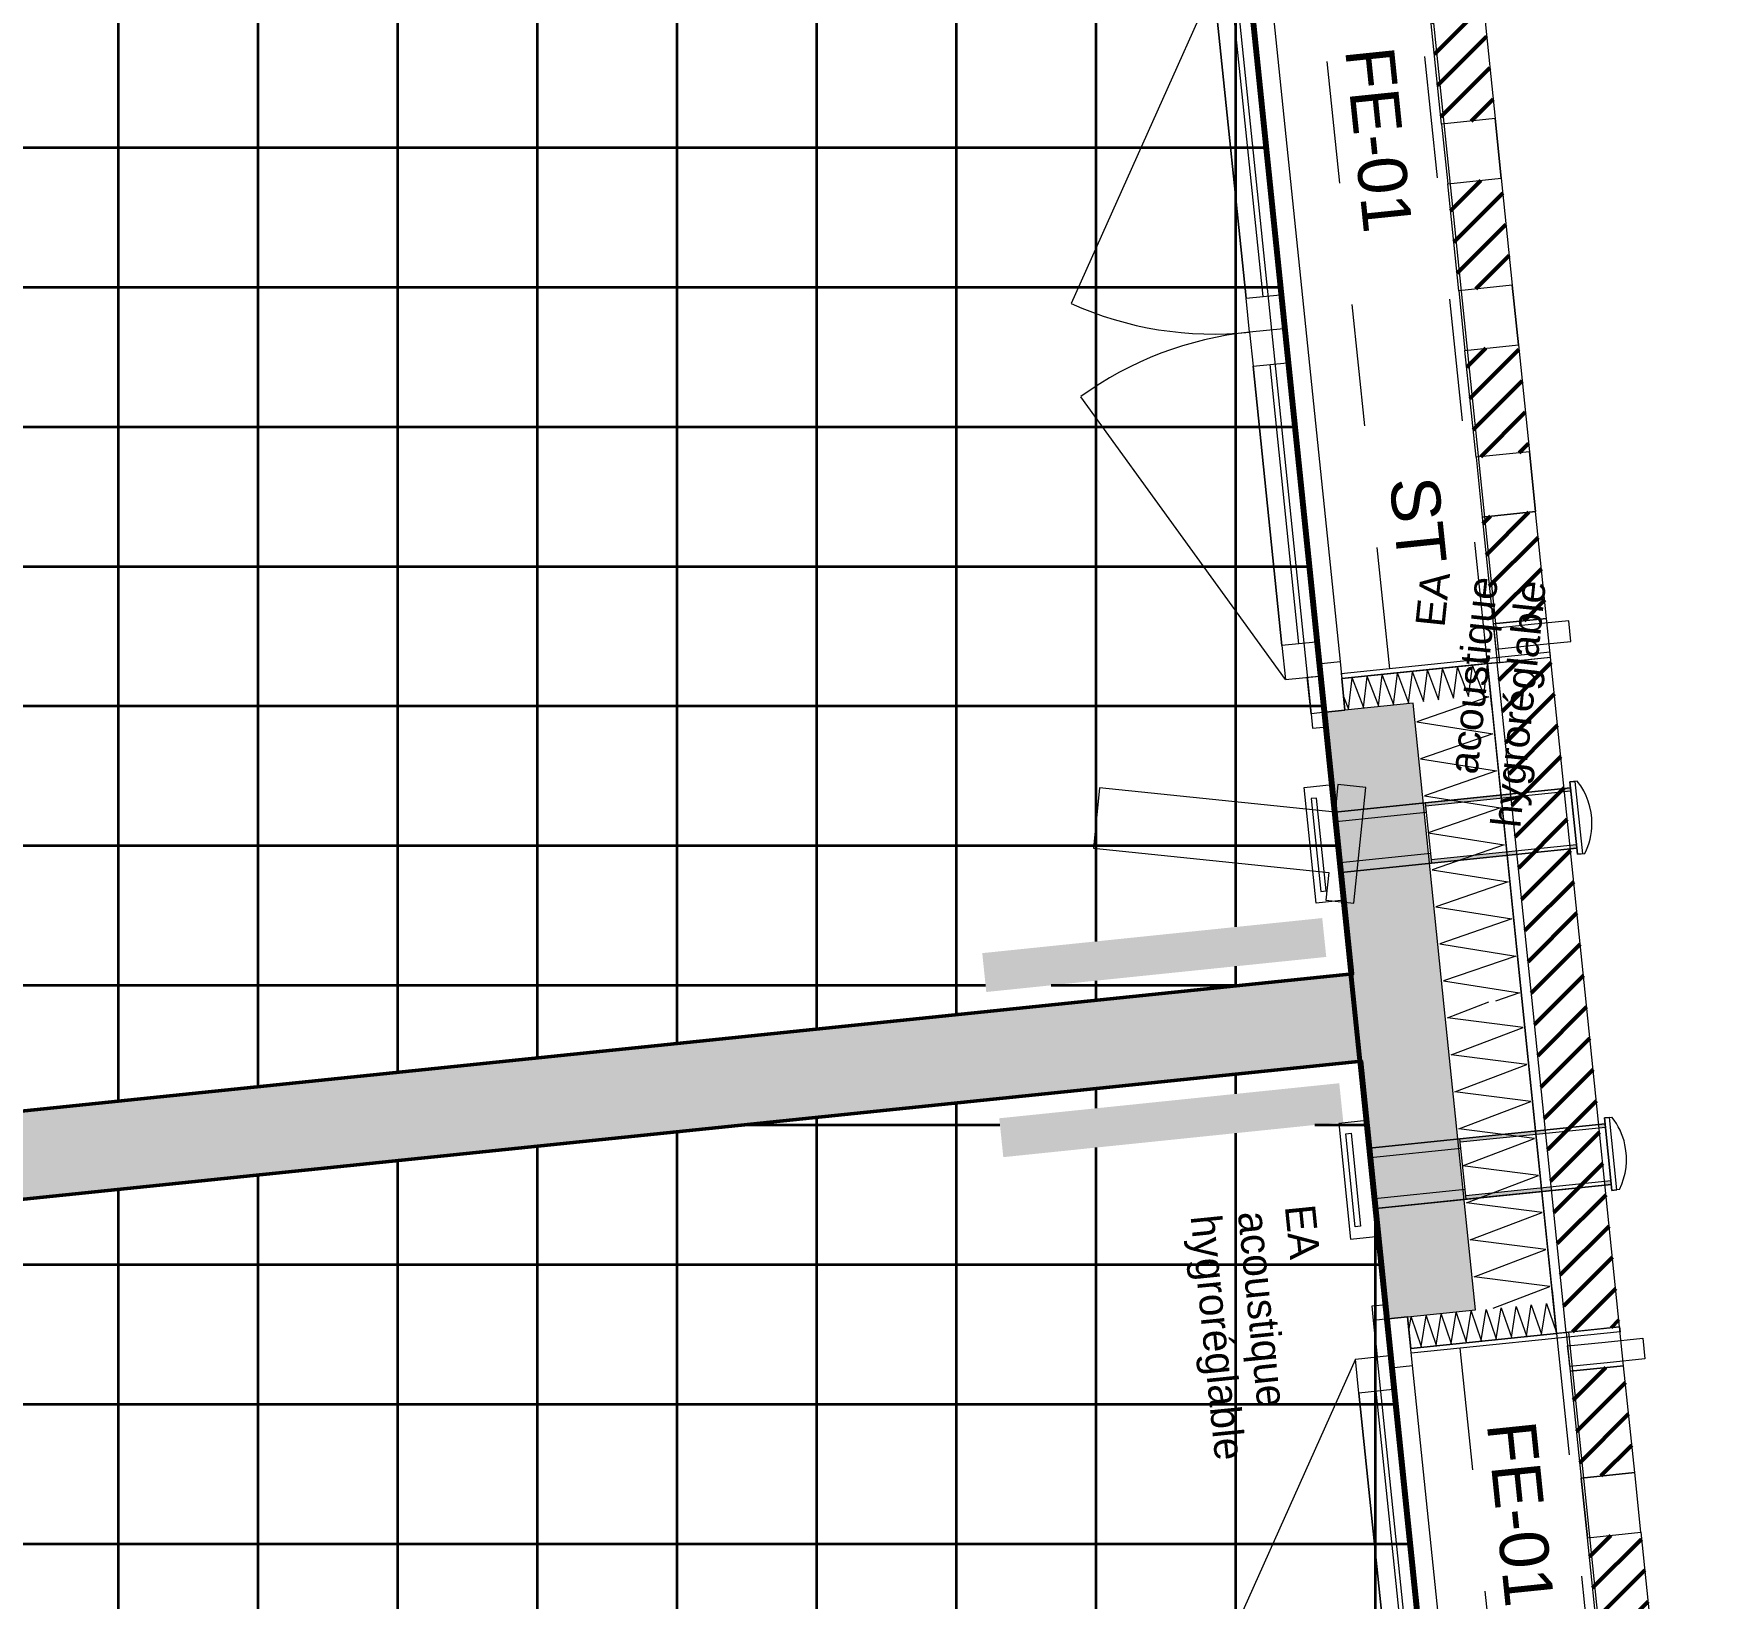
# Model space of a CAD drawing. Header units: metres. Extents: x 399 to 3028, y -427 to 863.
# Drawn here: x 769.457 to 772.911, y -303.573 to -300.369 of the extents above; entities that cross this region are included whole.
import ezdxf

# ---------------------------------------------------------------- set-up
doc = ezdxf.new("R2010")
doc.units = ezdxf.units.M
doc.linetypes.add('IMPORT-Traits plan _6_', pattern=[0.5, 0.25, -0.25])
for name, color, linetype, lineweight in [('01-Murs LOGTS', 250, 'Continuous', 9), ('01-Murs LOGTS_Stylo_No__1', 250, 'Continuous', 9), ('01-Murs_structure', 250, 'Continuous', 9), ('01-Murs_structure_Stylo_No__1', 250, 'Continuous', 9), ('01-Murs_structure_Stylo_No__101', 50, 'Continuous', 50), ('01-Murs_structure_Stylo_No__2', 8, 'Continuous', 9), ('02-Serrurerie_2nd oeuvre_Stylo_No__1', 250, 'Continuous', 9), ('03-Entree d_air 2D_Stylo_No__1', 250, 'Continuous', 9), ('03-Entree d_air 2D_Stylo_No__2', 8, 'Continuous', 9), ('03-Mobilier 3D_3D_Stylo_No__62', 253, 'Continuous', 9), ('06-SHAB pièces 50_Stylo_No__102', 71, 'Continuous', 50), ('AES-Charge', 5, 'Continuous', 35), ('Fenêtres ARCHICAD_Stylo_No__1', 250, 'Continuous', 9), ('Marques de fenêtre ARCHICAD_Stylo_No__1', 250, 'Continuous', 9), ('Plan De Charge - PH R_1_dwg', 8, 'Continuous', 9)]:
    doc.layers.add(name, color=color, linetype=linetype, lineweight=lineweight)
doc.styles.add('Arial', font='arial.ttf', dxfattribs={"height": 0.1})
doc.styles.add('Arial_1', font='arial.ttf', dxfattribs={"height": 0.06})
doc.styles.add('Arial_2', font='arial.ttf', dxfattribs={"width": 0.963388, "height": 0.06189})
pattern_1 = [(45, (-84.054, 39.28), (-0.035355339, 0.035355339), [])]

# ---------------------------------------------------------------- blocks, each defined once
blk = doc.blocks.new('Plan De Charge - PH R_1_dwg__X131-779283-Plan De Charge - PH R_1 1_100')
at = {"layer": '01-Murs_structure_Stylo_No__2'}
blk.add_line((421.21, -302.3844), (421.2953, -302.3518), dxfattribs=at)
at = {"layer": '01-Murs_structure_Stylo_No__2', "flags": 128}
for points in [[(421.2178, -302.4601), (421.3651, -302.4039), (421.21, -302.3844)], [(421.2256, -302.5359), (421.3729, -302.4797), (421.2178, -302.4601)], [(421.2335, -302.6117), (421.3807, -302.5555), (421.2256, -302.5359)], [(421.2413, -302.6875), (421.3886, -302.6313), (421.2335, -302.6117)], [(421.2491, -302.7633), (421.3964, -302.7071), (421.2413, -302.6875)], [(421.2569, -302.8391), (421.4042, -302.7829), (421.2491, -302.7633)], [(421.3039, -302.9787), (421.4198, -302.9345), (421.2647, -302.9149), (421.412, -302.8587), (421.2569, -302.8391)]]:
    blk.add_lwpolyline(points, dxfattribs=at)
blk = doc.blocks.new('Plan De Charge - PH R_1_dwg__X133-779285-Plan De Charge - PH R_1 1_100')
at = {"layer": '01-Murs_structure_Stylo_No__2', "flags": 128}
for points in [[(421.1872, -303.0545), (421.1973, -302.9913), (421.2179, -303.0513)], [(421.2179, -303.0513), (421.2281, -302.9881), (421.2487, -303.0482)], [(421.2487, -303.0482), (421.2589, -302.9849), (421.2795, -303.045)], [(421.2795, -303.045), (421.2897, -302.9818), (421.3103, -303.0418)], [(421.3103, -303.0418), (421.3205, -302.9786), (421.3411, -303.0386)], [(421.3411, -303.0386), (421.3512, -302.9754), (421.3719, -303.0355)], [(421.3719, -303.0355), (421.382, -302.9722), (421.4027, -303.0323)], [(421.4027, -303.0323), (421.4128, -302.9691), (421.4335, -303.0291)], [(421.1314, -303.0245), (421.1357, -302.9976), (421.1564, -303.0577), (421.1665, -302.9945), (421.1872, -303.0545)]]:
    blk.add_lwpolyline(points, dxfattribs=at)
blk = doc.blocks.new('Plan De Charge - PH R_1_dwg_Fenêtre châssis double 22-779287-Plan De Charge - PH R_1 1_100')
at = {"layer": 'Fenêtres ARCHICAD_Stylo_No__1', "linetype": 'IMPORT-Traits plan _6_'}
for p, q in [((421.0888, -303.0009), (421.2508, -304.5726)), ((421.4336, -303.0307), (421.5824, -304.473)), ((421.2357, -303.0611), (421.3824, -304.4836))]:
    blk.add_line(p, q, dxfattribs=at)
at = {"layer": 'Fenêtres ARCHICAD_Stylo_No__1'}
for p, q in [((421.0638, -303.1492), (421.1228, -303.7212)), ((421.1576, -303.7176), (421.0987, -303.1456)), ((421.1372, -303.8605), (421.1962, -304.4324)), ((421.231, -304.4288), (421.172, -303.8569)), ((421.1685, -304.5056), (420.7494, -303.9264))]:
    blk.add_line(p, q, dxfattribs=at)
at = {"layer": 'Fenêtres ARCHICAD_Stylo_No__1', "flags": 128}
for points in [[(421.4244, -302.9411), (421.4336, -303.0307)], [(421.0857, -302.9711), (421.0888, -303.0009)], [(421.564, -303.0273), (421.1362, -303.0714), (421.1352, -303.0614), (421.5629, -303.0173)], [(421.088, -303.7248), (421.029, -303.1528)], [(421.1648, -303.7872), (421.1576, -303.7176), (421.088, -303.7248), (421.0952, -303.7944)], [(421.1614, -304.436), (421.1024, -303.8641), (421.172, -303.8569), (421.1648, -303.7872), (421.0952, -303.7944), (421.1024, -303.8641)], [(421.2382, -304.4985), (421.231, -304.4288), (421.1614, -304.436), (421.1685, -304.5056)], [(421.7117, -304.4597), (421.284, -304.5038), (421.2829, -304.4939), (421.7107, -304.4497)], [(421.5916, -304.5625), (421.5824, -304.473)], [(421.2539, -304.6024), (421.2508, -304.5726), (421.2539, -304.6024), (421.2241, -304.6055), (421.221, -304.5756), (421.2508, -304.5726)]]:
    blk.add_lwpolyline(points, close=True, dxfattribs=at)
for points in [[(421.2906, -304.5685), (421.284, -304.5038), (421.2906, -304.5685), (421.2508, -304.5726), (421.2906, -304.5685), (421.2804, -304.469), (421.2356, -304.4736), (421.2382, -304.4985), (421.2133, -304.501), (421.221, -304.5756), (421.0589, -303.004), (421.0558, -302.9741), (421.0857, -302.9711), (421.0888, -303.0009), (421.0589, -303.004), (421.0666, -303.0786), (421.0915, -303.076), (421.094, -303.1009), (421.1388, -303.0963), (421.1285, -302.9968), (421.0888, -303.0009), (421.1285, -302.9968), (421.1352, -303.0614), (421.1285, -302.9968)], [(421.284, -304.5038), (421.4232, -304.4894), (421.284, -304.5038), (421.4232, -304.4894), (421.5824, -304.473), (421.4232, -304.4894), (421.5824, -304.473), (421.6072, -304.4705), (421.4585, -303.0281), (421.4336, -303.0307), (421.2745, -303.0471), (421.4336, -303.0307), (421.2745, -303.0471), (421.1352, -303.0614), (421.2745, -303.0471), (421.1352, -303.0614)], [(421.0218, -303.0832), (421.0915, -303.076), (421.0987, -303.1456), (421.029, -303.1528), (421.0218, -303.0832), (420.7298, -303.7358)], [(421.2804, -304.469), (421.2096, -303.7826), (421.1388, -303.0963)]]:
    blk.add_lwpolyline(points, dxfattribs=at)
at = {"layer": 'Fenêtres ARCHICAD_Stylo_No__1'}
for centre, start, end in [((421.0218, -303.0832), 245.8881, 275.8881), ((421.1685, -304.5056), 95.8881, 125.8881)]:
    blk.add_arc(centre, 0.715, start, end, dxfattribs=at)
blk = doc.blocks.new('Plan De Charge - PH R_1_dwg__X136-779289-Plan De Charge - PH R_1 1_100')
at = {"layer": '01-Murs_structure_Stylo_No__2', "flags": 128}
for points in [[(421.2831, -301.7253), (421.2953, -301.7272), (421.1475, -301.7781), (421.3031, -301.803), (421.1553, -301.8538)], [(421.1553, -301.8538), (421.311, -301.8788), (421.1631, -301.9296)], [(421.1631, -301.9296), (421.3188, -301.9546), (421.1709, -302.0054)], [(421.1709, -302.0054), (421.3266, -302.0304), (421.1787, -302.0812)], [(421.1787, -302.0812), (421.3344, -302.1062), (421.1866, -302.157)], [(421.1866, -302.157), (421.3422, -302.182), (421.1944, -302.2328)], [(421.1944, -302.2328), (421.35, -302.2578), (421.2022, -302.3086)], [(421.2022, -302.3086), (421.3579, -302.3335), (421.3087, -302.3504)]]:
    blk.add_lwpolyline(points, dxfattribs=at)
blk = doc.blocks.new('Plan De Charge - PH R_1_dwg__X137-779290-Plan De Charge - PH R_1 1_100')
at = {"layer": '01-Murs_structure_Stylo_No__2', "flags": 128}
for points in [[(421.1076, -301.6796), (421.1304, -301.7394), (421.1384, -301.6764)], [(421.1384, -301.6764), (421.1612, -301.7363), (421.1692, -301.6733)], [(421.1692, -301.6733), (421.192, -301.7331), (421.2, -301.6701)], [(421.2, -301.6701), (421.2228, -301.7299), (421.2307, -301.6669)], [(421.2307, -301.6669), (421.2536, -301.7267), (421.2615, -301.6637)], [(421.2615, -301.6637), (421.2844, -301.7236), (421.2923, -301.6606)], [(420.9976, -301.7267), (421.0073, -301.7521), (421.0152, -301.6891), (421.0381, -301.749), (421.046, -301.686)], [(421.046, -301.686), (421.0689, -301.7458), (421.0768, -301.6828)], [(421.0768, -301.6828), (421.0996, -301.7426), (421.1076, -301.6796)]]:
    blk.add_lwpolyline(points, dxfattribs=at)
blk = doc.blocks.new('Plan De Charge - PH R_1_dwg_Fenêtre châssis double 22-779292-Plan De Charge - PH R_1 1_100')
at = {"layer": 'Fenêtres ARCHICAD_Stylo_No__1', "linetype": 'IMPORT-Traits plan _6_'}
for p, q in [((420.9606, -301.7585), (420.7985, -300.1869)), ((421.2922, -301.659), (421.1434, -300.2166)), ((421.0922, -301.6696), (420.9455, -300.2471))]:
    blk.add_line(p, q, dxfattribs=at)
at = {"layer": 'Fenêtres ARCHICAD_Stylo_No__1'}
for p, q in [((420.7316, -300.2692), (420.4395, -300.9218)), ((420.8084, -300.3316), (420.8674, -300.9036)), ((420.8326, -300.9072), (420.7736, -300.3352)), ((420.906, -301.6184), (420.847, -301.0464)), ((420.8818, -301.0428), (420.9408, -301.6148))]:
    blk.add_line(p, q, dxfattribs=at)
at = {"layer": 'Fenêtres ARCHICAD_Stylo_No__1', "flags": 128}
for points in [[(420.7955, -300.157), (420.7985, -300.1869), (420.7955, -300.157), (420.7656, -300.1601), (420.7687, -300.1899), (420.7985, -300.1869)], [(421.1342, -300.1271), (421.1434, -300.2166)], [(421.2727, -300.2033), (420.845, -300.2474), (420.846, -300.2574), (421.2738, -300.2133)], [(420.8013, -300.262), (420.8084, -300.3316), (420.7388, -300.3388), (420.7316, -300.2692)], [(420.8122, -301.05), (420.8711, -301.622)], [(421.4205, -301.6357), (420.9927, -301.6798), (420.9938, -301.6898), (421.4215, -301.6457)], [(421.3014, -301.7485), (421.2922, -301.659)], [(420.9637, -301.7884), (420.9606, -301.7585)]]:
    blk.add_lwpolyline(points, close=True, dxfattribs=at)
for points in [[(420.8383, -300.1828), (420.845, -300.2474), (420.8383, -300.1828), (420.7985, -300.1869), (420.8383, -300.1828), (420.8486, -300.2822), (420.8038, -300.2869), (420.8013, -300.262), (420.7764, -300.2646), (420.7687, -300.1899), (420.9308, -301.7616), (420.9339, -301.7915), (420.9637, -301.7884), (420.9606, -301.7585), (420.9308, -301.7616), (420.9231, -301.687), (420.948, -301.6844), (420.9454, -301.6596), (420.9902, -301.655), (421.0004, -301.7544), (420.9606, -301.7585), (421.0004, -301.7544), (420.9938, -301.6898), (421.0004, -301.7544)], [(420.845, -300.2474), (420.9843, -300.2331), (420.845, -300.2474), (420.9843, -300.2331), (421.1434, -300.2166), (420.9843, -300.2331), (421.1434, -300.2166), (421.1683, -300.2141), (421.317, -301.6564), (421.2922, -301.659), (421.133, -301.6754), (421.2922, -301.659), (421.133, -301.6754), (420.9938, -301.6898), (421.133, -301.6754), (420.9938, -301.6898)], [(420.8486, -300.2822), (420.9194, -300.9686), (420.9902, -301.655)], [(420.8746, -300.9732), (420.805, -300.9804), (420.8122, -301.05), (420.8818, -301.0428), (420.8746, -300.9732), (420.805, -300.9804), (420.7978, -300.9108), (420.7388, -300.3388)], [(420.7388, -300.3388), (420.7978, -300.9108), (420.8674, -300.9036), (420.8746, -300.9732)], [(420.8783, -301.6916), (420.948, -301.6844), (420.9408, -301.6148), (420.8711, -301.622), (420.8783, -301.6916), (420.4592, -301.1124)]]:
    blk.add_lwpolyline(points, dxfattribs=at)
at = {"layer": 'Fenêtres ARCHICAD_Stylo_No__1'}
for centre, start, end in [((420.7316, -300.2692), 245.8881, 275.8881), ((420.8783, -301.6916), 95.8881, 125.8881)]:
    blk.add_arc(centre, 0.715, start, end, dxfattribs=at)
blk = doc.blocks.new('Plan De Charge - PH R_1_dwg__T353-779545-Plan De Charge - PH R_1 1_100')
at = {"layer": '03-Entree d_air 2D_Stylo_No__1', "color": 7, "char_height": 0.06, "attachment_point": 1, "rotation": 84.0224, "line_spacing_factor": 0.941778, "style": 'Arial_1'}
for s, insert, width in [('EA', (421.1443, -301.5799), 0.133694), ('acoustique', (421.2119, -301.8812), 0.484826), ('hygroréglable', (421.2995, -301.9907), 0.604563)]:
    blk.add_mtext(s, dxfattribs=dict(at, insert=insert, width=width))
blk = doc.blocks.new('Plan De Charge - PH R_1_dwg__E456-779546-Plan De Charge - PH R_1 1_100')
at = {"layer": '03-Entree d_air 2D_Stylo_No__1', "flags": 128}
blk.add_lwpolyline([(421.0433, -301.9124), (420.9859, -301.9065), (420.98, -301.9633), (420.4978, -301.9136), (420.485, -302.0371), (420.9672, -302.0869), (420.9614, -302.1437), (421.0188, -302.1497)], close=True, dxfattribs=at)
blk.add_blockref('Plan De Charge - PH R_1_dwg__T353-779545-Plan De Charge - PH R_1 1_100', (0, 0))
blk = doc.blocks.new('Plan De Charge - PH R_1_dwg__E457-779547-Plan De Charge - PH R_1 1_100')
at = {"layer": '03-Entree d_air 2D_Stylo_No__1', "flags": 128}
blk.add_lwpolyline([(421.012, -302.8377), (421.0695, -302.8318), (421.0636, -302.775), (421.5459, -302.7254), (421.5332, -302.6018), (421.0509, -302.6514), (421.0451, -302.5946), (420.9876, -302.6005)], close=True, dxfattribs=at)
blk = doc.blocks.new('Plan De Charge - PH R_1_dwg-779150-Plan De Charge - PH R_1 1_100')
at = {"layer": '01-Murs LOGTS', "lineweight": 35}
blk.add_hatch(color=18, dxfattribs=at).paths.add_polyline_path([(414.6603, -303.1307), (421.0344, -302.4734), (421.0159, -302.2943), (414.6418, -302.9517)])
at = {"layer": '01-Murs_structure', "lineweight": 35}
for points in [[(421.0247, -302.3797), (421.2037, -302.3612), (421.1397, -301.7401), (420.9606, -301.7585), (421.0228, -302.3612)], [(421.0888, -303.0009), (421.2678, -302.9824), (421.2037, -302.3612), (421.0247, -302.3797), (421.0883, -302.9968)]]:
    blk.add_hatch(color=18, dxfattribs=at).paths.add_polyline_path(points)
at = {"layer": '01-Murs_structure_Stylo_No__101'}
h = blk.add_hatch(dxfattribs=at)
h.set_pattern_fill('FP_65', color=256, style=0, pattern_type=2)
h.set_pattern_definition(pattern_1)
h.paths.add_polyline_path([(421.1983, -300.5541), (421.3077, -300.5429), (421.2852, -300.324), (421.1758, -300.3353)])
h = blk.add_hatch(dxfattribs=at)
h.set_pattern_fill('FP_65', color=256, style=0, pattern_type=2)
h.set_pattern_definition(pattern_1)
h.paths.add_polyline_path([(421.2335, -300.8953), (421.3429, -300.884), (421.3204, -300.6652), (421.2109, -300.6765)])
h = blk.add_hatch(dxfattribs=at)
h.set_pattern_fill('FP_65', color=256, style=0, pattern_type=2)
h.set_pattern_definition(pattern_1)
h.paths.add_polyline_path([(421.2687, -301.2365), (421.3781, -301.2252), (421.3555, -301.0063), (421.2461, -301.0176), (421.2678, -301.2278)])
h = blk.add_hatch(dxfattribs=at)
h.set_pattern_fill('FP_65', color=256, style=0, pattern_type=2)
h.set_pattern_definition(pattern_1)
h.paths.add_polyline_path([(421.3039, -301.5776), (421.4133, -301.5663), (421.3907, -301.3475), (421.2813, -301.3588)])
h = blk.add_hatch(dxfattribs=at)
h.set_pattern_fill('FP_65', color=256, style=0, pattern_type=2)
h.set_pattern_definition(pattern_1)
h.paths.add_polyline_path([(421.3828, -302.3428), (421.4922, -302.3315), (421.4215, -301.6458), (421.3121, -301.6571), (421.3544, -302.0678)])
h = blk.add_hatch(dxfattribs=at)
h.set_pattern_fill('FP_65', color=256, style=0, pattern_type=2)
h.set_pattern_definition(pattern_1)
h.paths.add_polyline_path([(421.4535, -303.0285), (421.5629, -303.0172), (421.4922, -302.3315), (421.3828, -302.3428), (421.4254, -302.756)])
h = blk.add_hatch(dxfattribs=at)
h.set_pattern_fill('FP_65', color=256, style=0, pattern_type=2)
h.set_pattern_definition(pattern_1)
h.paths.add_polyline_path([(421.4843, -303.3268), (421.5937, -303.3155), (421.5711, -303.0967), (421.4617, -303.1079)])
h = blk.add_hatch(dxfattribs=at)
h.set_pattern_fill('FP_65', color=256, style=0, pattern_type=2)
h.set_pattern_definition(pattern_1)
h.paths.add_polyline_path([(421.5195, -303.6679), (421.6289, -303.6567), (421.6063, -303.4378), (421.4969, -303.4491)])
at = {"layer": '03-Entree d_air 2D_Stylo_No__2', "lineweight": 35}
h = blk.add_hatch(color=135, dxfattribs=at)
h.paths.add_polyline_path([(421.1654, -301.9512), (421.3405, -301.9331), (421.3398, -301.9262), (421.1647, -301.9443)])
h.paths.add_polyline_path([(421.45, -301.9218), (421.463, -301.9205), (421.4622, -301.9136), (421.4492, -301.9149)])
h = blk.add_hatch(color=135, dxfattribs=at)
h.paths.add_polyline_path([(420.982, -301.9831), (420.9838, -301.9829), (420.98, -301.9633)])
h.paths.add_polyline_path([(421.1628, -301.9645), (421.1667, -301.9641), (421.1647, -301.9443), (421.1608, -301.9447)])
h = blk.add_hatch(color=135, dxfattribs=at)
h.paths.add_polyline_path([(420.9927, -302.0869), (420.9945, -302.0867), (420.9907, -302.0671)])
h.paths.add_polyline_path([(421.1735, -302.0682), (421.1774, -302.0678), (421.1754, -302.0481), (421.1715, -302.0485)])
h = blk.add_hatch(color=135, dxfattribs=at)
h.paths.add_polyline_path([(421.1774, -302.0678), (421.3526, -302.0498), (421.3519, -302.0428), (421.1767, -302.0609)])
h.paths.add_polyline_path([(421.462, -302.0385), (421.475, -302.0371), (421.4743, -302.0302), (421.4613, -302.0316)])
h = blk.add_hatch(color=135, dxfattribs=at)
h.paths.add_polyline_path([(421.2363, -302.6393), (421.4115, -302.6213), (421.4108, -302.6144), (421.2356, -302.6324)])
h.paths.add_polyline_path([(421.5209, -302.6101), (421.5339, -302.6087), (421.5332, -302.6018), (421.5202, -302.6031)])
h = blk.add_hatch(color=135, dxfattribs=at)
h.paths.add_polyline_path([(421.0529, -302.6712), (421.0547, -302.671), (421.0509, -302.6514)])
h.paths.add_polyline_path([(421.2338, -302.6526), (421.2376, -302.6522), (421.2356, -302.6324), (421.2317, -302.6328)])
h = blk.add_hatch(color=135, dxfattribs=at)
h.paths.add_polyline_path([(421.0636, -302.775), (421.0654, -302.7748), (421.0616, -302.7552)])
h.paths.add_polyline_path([(421.2445, -302.7564), (421.2483, -302.756), (421.2463, -302.7362), (421.2425, -302.7366)])
h = blk.add_hatch(color=135, dxfattribs=at)
h.paths.add_polyline_path([(421.2483, -302.756), (421.4235, -302.738), (421.4228, -302.731), (421.2476, -302.7491)])
h.paths.add_polyline_path([(421.533, -302.7267), (421.5459, -302.7254), (421.5452, -302.7185), (421.5323, -302.7198)])
at = {"layer": '03-Mobilier 3D_3D_Stylo_No__62', "lineweight": 35}
for points in [[(420.2657, -302.3315), (420.962, -302.2597), (420.9538, -302.1801), (420.2575, -302.2519), (420.2619, -302.2943)], [(420.3006, -302.6697), (420.9969, -302.5978), (420.9887, -302.5183), (420.2924, -302.5901)]]:
    blk.add_hatch(color=43, dxfattribs=at).paths.add_polyline_path(points)
at = {"layer": 'AES-Charge'}
h = blk.add_hatch(dxfattribs=at)
h.set_pattern_fill('FP_93', color=1, style=0, pattern_type=2)
h.set_pattern_definition([(0, (46.337, 45.172), (0, 0.286), []), (90, (46.337, 45.172), (-0.286, 2e-17), [])])
h.paths.add_polyline_path([(417.6213, -331.8416), (420.2111, -331.7941), (420.206, -331.5497), (420.8059, -331.5374), (420.811, -331.7831), (421.1657, -331.7765), (421.1655, -331.7667), (421.1854, -331.7663), (421.1856, -331.7762), (421.27, -331.7721), (421.2699, -331.7648), (421.2897, -331.7644), (421.2899, -331.7743), (424.0462, -331.7237), (423.6841, -328.2131), (419.8442, -328.6092), (419.9615, -329.7464), (420.608, -329.6798), (420.6769, -330.3474), (420.6272, -330.3525), (420.5634, -329.7346), (419.3487, -329.8599), (419.4124, -330.4778), (419.3627, -330.4829), (419.3382, -330.2457), (419.2347, -330.2564), (419.2296, -330.2066), (419.3331, -330.1959), (419.2939, -329.8153), (419.9117, -329.7516), (419.7945, -328.6143), (418.1321, -328.7872), (418.2041, -329.4857), (417.387, -329.57), (417.4713, -330.388), (418.3642, -330.2959), (418.3693, -330.3456), (417.4765, -330.4377), (417.4868, -330.5379), (417.4812, -330.5385), (417.5776, -331.4735), (417.5832, -331.4729), (417.619, -331.8193)])
h.paths.add_polyline_path([(420.261, -331.7931), (420.761, -331.7834), (420.7559, -331.5884), (420.2571, -331.5986), (420.2608, -331.7834)])
h.paths.add_polyline_path([(423.2762, -331.7011), (423.2747, -331.6212), (423.9746, -331.6083), (423.976, -331.6883), (423.9464, -331.6889)])
h.paths.add_polyline_path([(417.3708, -329.4674), (417.3763, -329.4669), (417.3148, -328.87), (417.3092, -328.8706), (417.3707, -329.4669)])
h.paths.add_polyline_path([(417.2963, -328.691), (423.6656, -328.0336), (423.3523, -324.9957), (417.8002, -325.5683), (417.8662, -326.2086), (417.049, -326.2929), (417.1968, -327.7261), (417.1913, -327.7267), (417.2877, -328.6617), (417.2933, -328.6611)])
h.paths.add_polyline_path([(422.9202, -328.0708), (422.912, -327.9912), (423.6083, -327.9194), (423.6151, -327.9991), (423.2809, -328.0336)])
h.paths.add_polyline_path([(417.1691, -327.4575), (417.1334, -327.1109), (418.0262, -327.0188), (418.0313, -327.0685), (417.7353, -327.099), (417.766, -327.396), (417.1831, -327.4561)])
h.paths.add_polyline_path([(417.2137, -327.4026), (417.7111, -327.3514), (417.6907, -327.1539), (417.1934, -327.2052), (417.2085, -327.3514)])
h.paths.add_polyline_path([(419.0309, -327.2655), (419.0003, -326.9686), (418.8967, -326.9793), (418.8916, -326.9295), (418.9952, -326.9189), (418.9621, -326.5979), (419.5799, -326.5342), (419.4627, -325.3969), (419.5124, -325.3918), (419.6297, -326.529), (420.2762, -326.4624), (420.3451, -327.13), (420.2954, -327.1351), (420.2316, -326.5172), (419.0169, -326.6425), (419.0806, -327.2604)])
h.paths.add_polyline_path([(417.0333, -326.1945), (417.0388, -326.1939), (416.9773, -325.5976), (416.9773, -325.6511), (417.0333, -326.1939)])
h.paths.add_polyline_path([(417.6269, -324.8582), (417.6268, -324.8582), (417.5878, -324.8622)])
h.paths.add_polyline_path([(417.7569, -326.1199), (417.7569, -326.1186), (417.692, -325.489), (417.6917, -325.4871), (417.7569, -326.1199)])
h.paths.add_polyline_path([(416.9773, -325.6511), (416.9753, -325.5973), (416.9718, -325.5976), (416.9773, -325.6505)])
h.paths.add_polyline_path([(417.7817, -325.3893), (423.3339, -324.8167), (423.0205, -321.7783), (416.6512, -322.4352), (416.6542, -322.465), (416.6489, -322.4656), (416.7453, -323.4006), (416.7507, -323.4001), (416.9005, -324.8331), (417.7157, -324.749), (417.7817, -325.3891)])
h.paths.add_polyline_path([(419.4442, -325.2178), (419.3269, -324.0805), (418.709, -324.1443), (418.6759, -323.8233), (418.5724, -323.834), (418.5672, -323.7842), (418.6708, -323.7736), (418.6402, -323.4766), (418.6899, -323.4715), (418.7536, -324.0894), (419.9683, -323.9641), (419.9046, -323.3462), (419.9543, -323.3411), (420.0232, -324.0087), (419.3766, -324.0754), (419.4939, -325.2127)])
h.paths.add_polyline_path([(416.8141, -324.0153), (416.7784, -323.6687), (417.3752, -323.6071), (417.4058, -323.904), (417.7018, -323.8735), (417.707, -323.9232), (416.8536, -324.0112)])
h.paths.add_polyline_path([(416.8536, -323.9107), (417.351, -323.8594), (417.3306, -323.662), (416.8333, -323.7133), (416.8502, -323.8775)])
h.paths.add_polyline_path([(416.6327, -322.2562), (423.002, -321.5988), (422.6887, -318.5609), (417.1365, -319.1335), (417.2026, -319.7738), (416.3854, -319.8581), (416.3772, -319.7589), (416.3752, -319.7592), (416.5332, -321.2913), (416.5279, -321.2918), (416.6243, -322.2269), (416.6296, -322.2263)])
h.paths.add_polyline_path([(422.2914, -321.9741), (422.2832, -321.8945), (422.9795, -321.8227), (422.9878, -321.9023), (422.5131, -321.9513)])
h.paths.add_polyline_path([(422.2566, -321.636), (422.2484, -321.5564), (422.9447, -321.4846), (422.9515, -321.5643), (422.5131, -321.6095)])
h.paths.add_polyline_path([(416.5055, -321.0227), (416.4698, -320.676), (417.3626, -320.584), (417.3677, -320.6337), (417.0717, -320.6642), (417.1023, -320.9611), (416.5195, -321.0213)])
h.paths.add_polyline_path([(416.5501, -320.9678), (417.0475, -320.9165), (417.0271, -320.7191), (416.5298, -320.7704), (416.5479, -320.9467)])
h.paths.add_polyline_path([(418.3673, -320.8307), (418.3367, -320.5338), (418.2331, -320.5445), (418.228, -320.4947), (418.3315, -320.484), (418.2984, -320.1631), (418.9163, -320.0994), (418.799, -318.9621), (418.8488, -318.9569), (418.966, -320.0942), (419.6126, -320.0275), (419.6815, -320.6952), (419.6317, -320.7003), (419.568, -320.0824), (418.3533, -320.2077), (418.417, -320.8256)])
h.paths.add_polyline_path([(417.0933, -319.685), (417.0933, -319.6838), (417.0284, -319.0542), (417.0281, -319.0522), (417.0933, -319.685)])
h.paths.add_polyline_path([(416.3356, -319.4272), (416.3409, -319.4267), (416.2368, -318.3983), (417.052, -318.3142), (417.1206, -318.9542), (422.6702, -318.3819), (422.3569, -315.3435), (415.9875, -316.0004), (415.9906, -316.0302), (415.9855, -316.0308), (416.0819, -316.9658), (416.0871, -316.9653), (416.2793, -318.8298), (416.2741, -318.8304), (416.3356, -319.4267)])
h.paths.add_polyline_path([(418.7806, -318.783), (418.6633, -317.6457), (418.0454, -317.7094), (418.0123, -317.3885), (417.9087, -317.3992), (417.9036, -317.3494), (418.0071, -317.3387), (417.9765, -317.0418), (418.0263, -317.0367), (418.09, -317.6546), (419.3047, -317.5293), (419.241, -316.9114), (419.2907, -316.9063), (419.3596, -317.5739), (418.713, -317.6406), (418.8303, -318.7779)])
h.paths.add_polyline_path([(416.1505, -317.5805), (416.1148, -317.2338), (416.7116, -317.1723), (416.7422, -317.4692), (417.0382, -317.4387), (417.0433, -317.4884), (416.19, -317.5764)])
h.paths.add_polyline_path([(416.19, -317.4759), (416.6873, -317.4246), (416.667, -317.2271), (416.1696, -317.2784), (416.1773, -317.3526)])
h.paths.add_polyline_path([(418.1354, -312.5273), (418.1851, -312.5221), (418.3024, -313.6594), (418.949, -313.5927), (419.0178, -314.2604), (418.9681, -314.2655), (418.9044, -313.6476), (417.6897, -313.7729), (417.7534, -314.3907), (417.7036, -314.3959), (417.673, -314.099), (417.5695, -314.1096), (417.5644, -314.0599), (417.6679, -314.0492), (417.6348, -313.7283), (418.2527, -313.6645), (418.1372, -312.5445)])
h.paths.add_polyline_path([(415.9691, -315.8213), (422.3384, -315.164), (422.025, -312.1261), (416.4729, -312.6987), (416.5389, -313.339), (415.7218, -313.4232), (415.7135, -313.3241), (415.7116, -313.3244), (415.8696, -314.8564), (415.8645, -314.857), (415.961, -315.792), (415.966, -315.7915)])
h.paths.add_polyline_path([(421.6278, -315.5393), (421.6196, -315.4597), (422.3159, -315.3879), (422.3241, -315.4675)])
h.paths.add_polyline_path([(421.5929, -315.2012), (421.5847, -315.1216), (422.281, -315.0498), (422.2879, -315.1295), (421.9536, -315.164)])
h.paths.add_polyline_path([(415.8419, -314.5879), (415.8061, -314.2412), (416.6989, -314.1491), (416.7041, -314.1989), (416.4081, -314.2294), (416.4387, -314.5263), (415.8559, -314.5864)])
h.paths.add_polyline_path([(415.8865, -314.533), (416.3838, -314.4817), (416.3635, -314.2843), (415.8661, -314.3356), (415.8812, -314.4817)])
h.paths.add_polyline_path([(416.4296, -313.2502), (416.4296, -313.249), (416.3648, -312.6194), (416.3645, -312.6174), (416.4296, -313.2502)])
h.paths.add_polyline_path([(415.6722, -312.9924), (415.6773, -312.9919), (415.5732, -311.9634), (416.3884, -311.8794), (416.457, -312.5194), (422.0066, -311.947), (421.6932, -308.9087), (415.3239, -309.5656), (415.327, -309.5954), (415.322, -309.5959), (415.4185, -310.531), (415.4234, -310.5304), (415.6157, -312.395), (415.6107, -312.3955), (415.6722, -312.9919)])
h.paths.add_polyline_path([(418.1169, -312.3482), (417.9996, -311.2109), (417.3818, -311.2746), (417.3486, -310.9537), (417.2451, -310.9643), (417.24, -310.9146), (417.3435, -310.9039), (417.3129, -310.607), (417.3626, -310.6019), (417.4264, -311.2198), (418.6411, -311.0945), (418.5773, -310.4766), (418.6271, -310.4715), (418.6959, -311.1391), (418.0494, -311.2058), (418.1667, -312.343)])
h.paths.add_polyline_path([(415.4869, -311.1457), (415.4511, -310.799), (416.048, -310.7375), (416.0786, -311.0344), (416.3746, -311.0039), (416.3797, -311.0536), (415.5264, -311.1416)])
h.paths.add_polyline_path([(415.5264, -311.0411), (416.0237, -310.9898), (416.0034, -310.7923), (415.506, -310.8436)])
h.paths.add_polyline_path([(417.4718, -306.0924), (417.5215, -306.0873), (417.6388, -307.2246), (418.2854, -307.1579), (418.3542, -307.8255), (418.3045, -307.8307), (418.2407, -307.2128), (417.026, -307.338), (417.0898, -307.9559), (417.04, -307.9611), (417.0094, -307.6641), (416.9059, -307.6748), (416.9007, -307.6251), (417.0043, -307.6144), (416.9712, -307.2934), (417.5891, -307.2297), (417.4736, -306.1097)])
h.paths.add_polyline_path([(415.0479, -306.8894), (415.0499, -306.8892), (415.0499, -306.8892)])
h.paths.add_polyline_path([(415.3054, -309.3865), (421.6747, -308.7291), (421.3614, -305.6913), (415.8093, -306.2639), (415.8753, -306.9042), (415.0581, -306.9884), (415.2059, -308.4216), (415.201, -308.4221), (415.2974, -309.3572), (415.3024, -309.3567)])
h.paths.add_polyline_path([(420.9642, -309.1045), (420.956, -309.0249), (421.6523, -308.9531), (421.6605, -309.0327)])
h.paths.add_polyline_path([(420.9293, -308.7663), (420.9211, -308.6868), (421.6174, -308.615), (421.6243, -308.6947), (421.29, -308.7291)])
h.paths.add_polyline_path([(415.1782, -308.153), (415.1425, -307.8064), (416.0353, -307.7143), (416.0404, -307.7641), (415.7445, -307.7946), (415.7751, -308.0915), (415.1922, -308.1516)])
h.paths.add_polyline_path([(415.2229, -308.0982), (415.7202, -308.0469), (415.6999, -307.8494), (415.2025, -307.9007), (415.2176, -308.0469)])
h.paths.add_polyline_path([(415.765, -306.8155), (415.7661, -306.8154), (415.7012, -306.1845), (415.7009, -306.1826), (415.765, -306.8154)])
h.paths.add_polyline_path([(415.0088, -306.5575), (415.0126, -306.557), (414.9511, -305.9603), (414.9473, -305.9607), (415.0087, -306.557)])
h.paths.add_polyline_path([(415.7908, -306.0848), (421.3429, -305.5122), (421.0296, -302.4739), (414.6603, -303.1307), (414.6634, -303.1606), (414.6586, -303.1611), (414.755, -304.0961), (414.7598, -304.0956), (414.9096, -305.5286), (415.7248, -305.4445), (415.7908, -306.0847)])
h.paths.add_polyline_path([(417.4533, -305.9134), (417.336, -304.7761), (416.7181, -304.8398), (416.685, -304.5188), (416.5815, -304.5295), (416.5763, -304.4798), (416.6799, -304.4691), (416.6493, -304.1722), (416.699, -304.167), (416.7627, -304.7849), (417.9774, -304.6597), (417.9137, -304.0418), (417.9635, -304.0366), (418.0323, -304.7043), (417.3857, -304.7709), (417.503, -305.9082)])
h.paths.add_polyline_path([(414.8233, -304.7109), (414.7875, -304.3642), (415.3844, -304.3028), (415.415, -304.5996), (415.7109, -304.569), (415.7161, -304.6188), (414.8627, -304.7068)])
h.paths.add_polyline_path([(414.8627, -304.6062), (415.3601, -304.555), (415.3397, -304.3575), (414.8424, -304.4088)])
h.paths.add_polyline_path([(416.8081, -299.6576), (416.8579, -299.6525), (416.9752, -300.7898), (417.6217, -300.7231), (417.6906, -301.3907), (417.6408, -301.3958), (417.5771, -300.7779), (416.3624, -300.9032), (416.4261, -301.5211), (416.3764, -301.5262), (416.3458, -301.2293), (416.2422, -301.24), (416.2371, -301.1903), (416.3406, -301.1796), (416.3075, -300.8586), (416.9254, -300.7949), (416.8099, -299.6749)])
h.paths.add_polyline_path([(414.6418, -302.9517), (421.0111, -302.2943), (420.6978, -299.2565), (415.1456, -299.8291), (415.2117, -300.4693), (414.3945, -300.5536), (414.3863, -300.4544), (414.3843, -300.4548), (414.5423, -301.9868), (414.5376, -301.9873), (414.634, -302.9223), (414.6387, -302.9218)])
h.paths.add_polyline_path([(420.3006, -302.6697), (420.2924, -302.5901), (420.9887, -302.5183), (420.9969, -302.5978)])
h.paths.add_polyline_path([(420.2657, -302.3315), (420.2575, -302.2519), (420.9538, -302.1801), (420.9606, -302.2598), (420.6263, -302.2943)])
h.paths.add_polyline_path([(414.5146, -301.7182), (414.4789, -301.3716), (415.3717, -301.2795), (415.3768, -301.3292), (415.0808, -301.3598), (415.1115, -301.6567), (414.5286, -301.7168)])
h.paths.add_polyline_path([(414.5592, -301.6634), (415.0566, -301.6121), (415.0362, -301.4146), (414.5389, -301.4659), (414.5539, -301.6121)])
h.paths.add_polyline_path([(415.102, -300.3806), (415.1025, -300.3806), (415.0375, -299.7497), (415.0372, -299.7478), (415.102, -300.3806)])
h.paths.add_polyline_path([(414.3454, -300.1227), (414.3496, -300.1222), (414.2882, -299.5254), (414.2838, -299.5259), (414.3453, -300.1222)])
h.paths.add_polyline_path([(415.1272, -299.65), (420.6793, -299.0774), (420.3659, -296.039), (413.9967, -296.6959), (413.9997, -296.7258), (413.9952, -296.7262), (414.0916, -297.6613), (414.0962, -297.6608), (414.2459, -299.0938), (415.0611, -299.0097), (415.1272, -299.6498)])
h.paths.add_polyline_path([(416.7897, -299.4785), (416.6724, -298.3413), (416.0545, -298.405), (416.0214, -298.084), (415.9178, -298.0947), (415.9127, -298.045), (416.0163, -298.0343), (415.9856, -297.7374), (416.0354, -297.7322), (416.0991, -298.3501), (417.3138, -298.2248), (417.2501, -297.6069), (417.2998, -297.6018), (417.3687, -298.2694), (416.7221, -298.3361), (416.8394, -299.4734)])
h.paths.add_polyline_path([(414.1596, -298.276), (414.1239, -297.9294), (414.7207, -297.8678), (414.7513, -298.1647), (415.0473, -298.1342), (415.0524, -298.1839), (414.1991, -298.272)])
h.paths.add_polyline_path([(414.1991, -298.1714), (414.6965, -298.1201), (414.6761, -297.9227), (414.1787, -297.974)])
h.paths.add_polyline_path([(413.9166, -295.92), (413.9147, -295.9202), (413.9121, -295.9205), (413.9166, -295.9385)])
h.paths.add_polyline_path([(413.9737, -296.5173), (413.9782, -296.5169), (413.9166, -295.92), (413.9167, -295.9647), (413.9736, -296.5169)])
h.paths.add_polyline_path([(414.6963, -296.4428), (414.6962, -296.4408), (414.6963, -296.4428)])
h.paths.add_polyline_path([(414.7953, -296.4326), (420.3474, -295.8595), (420.0151, -292.6368), (418.4315, -292.8663), (418.431, -292.8626), (414.3389, -293.4535), (414.3398, -293.4593), (413.6728, -293.556), (413.7174, -293.9885), (413.713, -293.9889), (413.8094, -294.924), (413.8139, -294.9235), (413.8169, -294.9534), (414.7098, -294.8613), (414.7149, -294.911), (413.8221, -295.0031), (413.9084, -295.8209), (414.7236, -295.7368), (414.7763, -296.2484)])
h.paths.add_polyline_path([(416.4578, -296.2606), (416.3405, -295.1233), (415.7226, -295.187), (415.7175, -295.1373), (417.0317, -295.0018), (417.0368, -295.0515), (416.3902, -295.1182), (416.5075, -296.2554)])
h.paths.add_polyline_path([(419.6369, -296.2348), (419.6287, -296.1553), (420.325, -296.0834), (420.3332, -296.163)])
h.paths.add_polyline_path([(419.2929, -292.8622), (419.2815, -292.783), (419.9743, -292.683), (419.9858, -292.7621), (419.5305, -292.8279)])
at = {"color": 8, "lineweight": 9, "flags": 128}
for points in [[(421.3077, -300.5429), (421.1983, -300.5541), (421.2109, -300.6765), (421.3204, -300.6652)], [(421.3429, -300.884), (421.2335, -300.8953), (421.2461, -301.0176), (421.3555, -301.0063)], [(421.3781, -301.2252), (421.2687, -301.2365), (421.2813, -301.3588), (421.3907, -301.3475)], [(421.3121, -301.6571), (421.4215, -301.6458), (421.4133, -301.5663), (421.3039, -301.5776)], [(421.5629, -303.0172), (421.4535, -303.0285), (421.4617, -303.1079), (421.5711, -303.0967)], [(421.4969, -303.4491), (421.6063, -303.4378), (421.5937, -303.3155), (421.4843, -303.3268)]]:
    blk.add_lwpolyline(points, close=True, dxfattribs=at)
at = {"layer": '01-Murs LOGTS_Stylo_No__1', "flags": 128}
blk.add_lwpolyline([(414.6603, -303.1307), (421.0344, -302.4734), (421.0159, -302.2943), (414.6418, -302.9517)], close=True, dxfattribs=at)
at = {"layer": '01-Murs_structure_Stylo_No__1'}
blk.add_line((420.9606, -301.7585), (420.9637, -301.7884), dxfattribs=at)
at = {"layer": '01-Murs_structure_Stylo_No__1', "flags": 128}
for points in [[(421.1983, -300.5541), (421.1758, -300.3353), (421.2852, -300.324), (421.3077, -300.5429)], [(421.2335, -300.8953), (421.2109, -300.6765), (421.3204, -300.6652), (421.3429, -300.884)], [(421.2687, -301.2365), (421.2461, -301.0176), (421.3555, -301.0063), (421.3781, -301.2252)], [(421.3039, -301.5776), (421.4133, -301.5663), (421.3907, -301.3475), (421.2813, -301.3588)], [(421.5711, -303.0967), (421.4617, -303.1079), (421.4843, -303.3268), (421.5937, -303.3155)], [(421.6063, -303.4378), (421.6289, -303.6567), (421.5195, -303.6679), (421.4969, -303.4491)]]:
    blk.add_lwpolyline(points, close=True, dxfattribs=at)
for points in [[(421.2922, -301.6592), (421.3629, -302.3448), (421.2988, -301.7237), (421.2922, -301.659), (421.133, -301.6754), (420.9938, -301.6898), (421.0004, -301.7544), (420.9606, -301.7585), (421.0247, -302.3797), (421.0888, -303.0009), (421.0857, -302.9711)], [(421.4244, -302.9411), (421.4336, -303.0307), (421.1352, -303.0614), (421.1285, -302.9968), (421.2678, -302.9824), (421.2037, -302.3612), (421.1397, -301.7401), (421.0004, -301.7544), (420.9938, -301.6898), (421.2922, -301.659), (421.3014, -301.7485)], [(421.2922, -301.659), (421.133, -301.6754), (420.9938, -301.6898)], [(421.4535, -303.0285), (421.3828, -302.3428), (421.3121, -301.6571)], [(421.5629, -303.0172), (421.4922, -302.3315), (421.4215, -301.6458)], [(421.4336, -303.0305), (421.3629, -302.3448), (421.427, -302.966), (421.4336, -303.0307), (421.2745, -303.0471), (421.1352, -303.0614), (421.1285, -302.9968), (421.0888, -303.0009)], [(421.4336, -303.0307), (421.2745, -303.0471), (421.1352, -303.0614)]]:
    blk.add_lwpolyline(points, dxfattribs=at)
at = {"layer": '01-Murs_structure_Stylo_No__2'}
for p, q in [((421.1983, -300.5541), (421.2109, -300.6765)), ((421.3077, -300.5429), (421.3204, -300.6652)), ((421.3429, -300.884), (421.3555, -301.0063)), ((421.2335, -300.8953), (421.2461, -301.0176)), ((421.3781, -301.2252), (421.3907, -301.3475)), ((421.2687, -301.2365), (421.2813, -301.3588)), ((421.4969, -303.4491), (421.4843, -303.3268)), ((421.6063, -303.4378), (421.5937, -303.3155))]:
    blk.add_line(p, q, dxfattribs=at)
at = {"layer": '01-Murs_structure_Stylo_No__2', "flags": 128}
for points in [[(421.3039, -301.5776), (421.3121, -301.6571), (421.4215, -301.6458), (421.4133, -301.5663)], [(421.5711, -303.0967), (421.5629, -303.0172), (421.4535, -303.0285), (421.4617, -303.1079)]]:
    blk.add_lwpolyline(points, dxfattribs=at)
at = {"layer": '02-Serrurerie_2nd oeuvre_Stylo_No__1', "flags": 128}
for points in [[(421.307, -301.6081), (421.3092, -301.6292), (421.3861, -301.6213), (421.463, -301.6134), (421.4608, -301.5923), (421.4586, -301.5712), (421.3817, -301.5791), (421.3049, -301.587)], [(421.4586, -303.0774), (421.4564, -303.0564), (421.5333, -303.0484), (421.6102, -303.0405), (421.6123, -303.0616), (421.6145, -303.0827), (421.5376, -303.0906), (421.4607, -303.0985)]]:
    blk.add_lwpolyline(points, close=True, dxfattribs=at)
at = {"layer": '03-Entree d_air 2D_Stylo_No__1'}
for p, q in [((421.463, -301.9205), (421.1654, -301.9512)), ((421.1647, -301.9443), (421.1774, -302.0678)), ((421.1667, -301.9641), (420.982, -301.9831)), ((421.1754, -302.0481), (420.9907, -302.0671)), ((421.4743, -302.0302), (421.1767, -302.0609)), ((421.5339, -302.6087), (421.2363, -302.6393)), ((421.2483, -302.756), (421.2356, -302.6324)), ((421.2376, -302.6522), (421.0529, -302.6712)), ((421.2463, -302.7362), (421.0616, -302.7552)), ((421.5452, -302.7185), (421.2476, -302.7491))]:
    blk.add_line(p, q, dxfattribs=at)
at = {"layer": '03-Entree d_air 2D_Stylo_No__1', "flags": 128}
for points in [[(420.9986, -302.1437), (420.9412, -302.1497), (420.9167, -301.9124), (420.9741, -301.9065)], [(420.9167, -301.9124), (420.9741, -301.9065), (420.98, -301.9633), (421.4622, -301.9136), (421.475, -302.0371), (420.9927, -302.0869), (420.9986, -302.1437), (420.9412, -302.1497)], [(421.4712, -301.9002), (421.4865, -302.0484), (421.4763, -302.0495), (421.461, -301.9012)], [(420.9311, -301.9355), (420.9507, -302.1257), (420.9615, -302.1245), (420.9419, -301.9344)], [(421.0451, -302.5946), (420.9876, -302.6005), (421.012, -302.8377), (421.0695, -302.8318)], [(421.012, -302.8377), (421.0695, -302.8318), (421.0636, -302.775), (421.5459, -302.7254), (421.5332, -302.6018), (421.0509, -302.6514), (421.0451, -302.5946), (420.9876, -302.6005)], [(421.5574, -302.7367), (421.5422, -302.5884), (421.5319, -302.5895), (421.5471, -302.7377)], [(421.0214, -302.8122), (421.0018, -302.622), (421.0127, -302.6209), (421.0322, -302.8111)]]:
    blk.add_lwpolyline(points, close=True, dxfattribs=at)
for points in [[(421.4622, -301.9136), (421.1647, -301.9443), (420.98, -301.9633), (420.9927, -302.0869), (421.1774, -302.0678), (421.475, -302.0371)], [(421.4761, -301.8997), (421.461, -301.9012), (421.4763, -302.0495), (421.4914, -302.0479)], [(421.5459, -302.7254), (421.2483, -302.756), (421.0636, -302.775), (421.0509, -302.6514), (421.2356, -302.6324), (421.5332, -302.6018)], [(421.5623, -302.7362), (421.5471, -302.7377), (421.5319, -302.5895), (421.5471, -302.5879)]]:
    blk.add_lwpolyline(points, dxfattribs=at)
at = {"layer": '03-Entree d_air 2D_Stylo_No__1'}
for centre, major_axis, start_param, end_param in [((421.3576, -301.9868), (0.1478, 0.0153), 6.172494, 6.830683), ((421.3576, -301.9868), (0.1478, 0.0153), 5.735687, 6.172494), ((421.4285, -302.675), (0.1478, 0.0152), 0.110692, 0.547498), ((421.4285, -302.675), (0.1478, 0.0152), 5.735687, 6.393877)]:
    blk.add_ellipse(centre, major_axis=major_axis, ratio=0.963388, start_param=start_param, end_param=end_param, dxfattribs=at)
at = {"layer": '06-SHAB pièces 50_Stylo_No__102', "flags": 128}
for points in [[(414.6421, -302.9517), (421.0158, -302.2944), (420.7024, -299.2554), (416.8578, -299.6519)], [(421.3477, -305.5123), (421.0343, -302.4733), (414.6605, -303.1306), (414.9079, -305.5288)]]:
    blk.add_lwpolyline(points, dxfattribs=at)
at = {"layer": 'AES-Charge', "color": 20, "lineweight": 50, "flags": 128}
blk.add_lwpolyline([(420.0148, -292.6339), (413.6678, -293.5504), (417.6156, -331.8417), (424.0462, -331.7237)], close=True, dxfattribs=at)
for name in ['Plan De Charge - PH R_1_dwg_Fenêtre châssis double 22-779292-Plan De Charge - PH R_1 1_100', 'Plan De Charge - PH R_1_dwg__E456-779546-Plan De Charge - PH R_1 1_100', 'Plan De Charge - PH R_1_dwg__X137-779290-Plan De Charge - PH R_1 1_100', 'Plan De Charge - PH R_1_dwg__X136-779289-Plan De Charge - PH R_1 1_100', 'Plan De Charge - PH R_1_dwg__X131-779283-Plan De Charge - PH R_1 1_100', 'Plan De Charge - PH R_1_dwg__E457-779547-Plan De Charge - PH R_1 1_100', 'Plan De Charge - PH R_1_dwg_Fenêtre châssis double 22-779287-Plan De Charge - PH R_1 1_100', 'Plan De Charge - PH R_1_dwg__X133-779285-Plan De Charge - PH R_1 1_100']:
    blk.add_blockref(name, (0, 0))
at = {"layer": '03-Entree d_air 2D_Stylo_No__1', "color": 7, "char_height": 0.06189, "attachment_point": 1, "rotation": 275.7872, "line_spacing_factor": 0.941778, "style": 'Arial_2'}
for s, insert, width in [('EA', (420.9386, -302.764), 0.130329), ('hygroréglable', (420.7456, -302.7847), 0.586479), ('acoustique', (420.8425, -302.7773), 0.468274)]:
    blk.add_mtext(s, dxfattribs=dict(at, insert=insert, width=width))
at = {"layer": 'Marques de fenêtre ARCHICAD_Stylo_No__1', "color": 7, "char_height": 0.1, "width": 1.272058, "attachment_point": 1, "rotation": 275.8881, "line_spacing_factor": 0.941778, "style": 'Arial'}
for insert in [(421.1, -300.3916), (421.3902, -303.2056)]:
    blk.add_mtext('FE-01             ST', dxfattribs=dict(at, insert=insert))

msp = doc.modelspace()

# ---------------------------------------------------------------- block references
at = {"layer": 'Plan De Charge - PH R_1_dwg', "color": 10, "lineweight": 35}
msp.add_blockref('Plan De Charge - PH R_1_dwg-779150-Plan De Charge - PH R_1 1_100', (351.1425, 0), dxfattribs=at)

doc.saveas('drawing.dxf')
